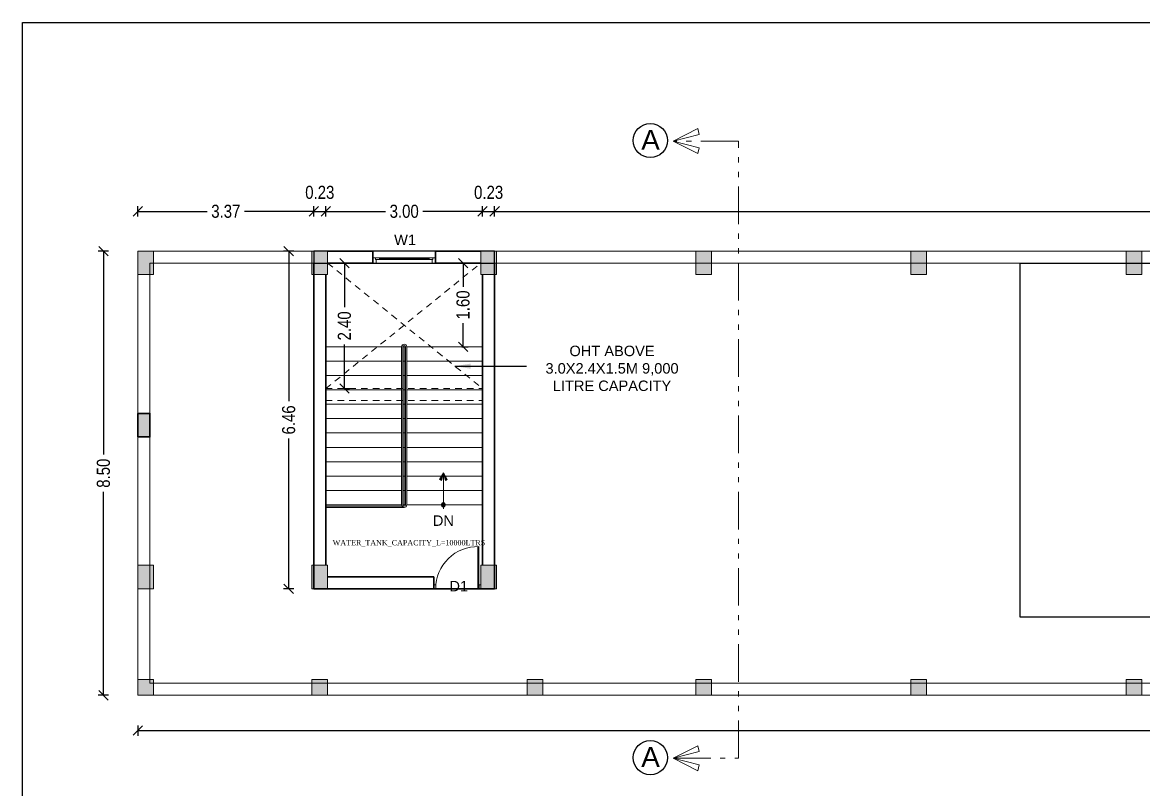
# Model space of a CAD drawing. Header units: metres. Extents: x 2792 to 3145, y -72 to 111.
# Drawn here: x 2999.48 to 3020.93, y -38.98 to -24.3 of the extents above; entities that cross this region are included whole.
import ezdxf
from ezdxf.enums import TextEntityAlignment as Align

# ---------------------------------------------------------------- set-up
doc = ezdxf.new("R2010")
doc.units = ezdxf.units.M
doc.header["$MEASUREMENT"] = 0
doc.header["$PDMODE"] = 35
doc.linetypes.add('ACAD_ISO12W100', pattern=[21, 12, -3, 0, -3, 0, -3])
doc.linetypes.add('DASHED2', pattern=[0.375, 0.25, -0.125])
for name, color, linetype, lineweight in [('BEAM', 4, 'Continuous', 30), ('Col', 2, 'Continuous', 40), ('column', 6, 'Continuous', 9), ('DIM', 7, 'Continuous', 18), ('DM', 7, 'Continuous', 18), ('El', 9, 'Continuous', 20), ('Frame', 11, 'Continuous', 20), ('JOI', 4, 'Continuous', 20), ('SECTION LINE', 1, 'ACAD_ISO12W100', 0), ('Stair', 52, 'Continuous', 18), ('Text', 7, 'Continuous', 5), ('WALL', 7, 'Continuous', 30)]:
    doc.layers.add(name, color=color, linetype=linetype, lineweight=lineweight)
for name, color, linetype in [('BLK_1_STAIR_HEADROOM', 1, 'Continuous'), ('SOLAR_PANEL', 3, 'Continuous'), ('WATER_TANK_CALCULATION', 150, 'Continuous'), ('WIN', 2, 'Continuous')]:
    doc.layers.add(name, color=color, linetype=linetype)
doc.styles.add('ED', font='romantic.ttf', dxfattribs={"width": 0.96})
doc.styles.add('SKR', font='ARIALN.TTF')
doc.styles.get("Standard").update_dxf_attribs({"font": 'arial.ttf'})
doc.styles.add('THILAK', font='arial.ttf', dxfattribs={"height": 8.5})
doc.dimstyles.new('SKR', dxfattribs={"dimtxt": 0.25, "dimasz": 0.18, "dimexe": 0.1, "dimexo": 0.0625, "dimgap": 0.09, "dimtad": 0, "dimzin": 0, "dimdsep": 46, "dimtxsty": 'SKR', "dimblk": 'OBLIQUE', "dimcen": 0.09, "dimclrd": 8, "dimclre": 8, "dimadec": 0, "dimazin": 0, "dimtfac": 1, "dimtofl": 0, "dimtmove": 2, "dimatfit": 3, "dimfxl": 0, "dimtolj": 1, "dimtzin": 0, "dimarcsym": 0})
doc.dimstyles.new('SKR12', dxfattribs={"dimtxt": 0.3, "dimasz": 0.3, "dimexe": 0.3, "dimexo": 0.0625, "dimgap": 0.09, "dimtad": 0, "dimzin": 0, "dimdsep": 46, "dimtxsty": 'SKR', "dimblk": 'OBLIQUE', "dimcen": 0.09, "dimclrd": 8, "dimclre": 8, "dimadec": 0, "dimazin": 0, "dimtfac": 1, "dimtofl": 0, "dimtmove": 2, "dimatfit": 3, "dimfxl": 0, "dimtolj": 1, "dimtzin": 0, "dimarcsym": 0})

# ---------------------------------------------------------------- blocks, each defined once
blk = doc.blocks.new('C')
at = {"layer": 'column'}
blk.add_hatch(color=2, dxfattribs=at).paths.add_polyline_path([(0, -450), (300, -450), (300, 0), (0, 0)])
at = {"layer": 'column', "color": 6}
blk.add_lwpolyline([(0, -450), (300, -450), (300, 0), (0, 0)], close=True, dxfattribs=at)
blk = doc.blocks.new('C2')
at = {"layer": 'BEAM'}
blk.add_hatch(color=2, dxfattribs=at).paths.add_polyline_path([(230, 0), (0, 0), (0, -450), (230, -450)])
at = {"layer": 'BEAM', "color": 6}
blk.add_lwpolyline([(0, -450), (230, -450), (230, 0), (0, 0)], close=True, dxfattribs=at)
blk = doc.blocks.new('C3')
at = {"layer": 'column'}
blk.add_hatch(color=2, dxfattribs=at).paths.add_polyline_path([(300, -300), (300, 0), (0, 0), (0, -300)])
at = {"layer": 'column', "color": 6}
blk.add_lwpolyline([(0, -300), (300, -300), (300, 0), (0, 0)], close=True, dxfattribs=at)
blk = doc.blocks.new('Z$W@#478')
h = blk.add_hatch(color=256)
h.paths.add_polyline_path([(0, 0), (0.5, -0.87), (0.26, -0.97)])
h.paths.add_polyline_path([(-0.5, -0.87), (-0.26, -0.97), (0, 0)])
for p, q in [((-0.5, -0.87), (0, 0)), ((-0.26, -0.97), (0, 0)), ((0.5, -0.87), (0, 0)), ((0.26, -0.97), (0, 0)), ((-0.5, -0.87), (-0.26, -0.97)), ((0.26, -0.97), (0.5, -0.87))]:
    blk.add_line(p, q)
blk = doc.blocks.new('_Oblique')
at = {"color": 0, "linetype": 'ByBlock', "lineweight": -2}
blk.add_line((-0.5, -0.5), (0.5, 0.5), dxfattribs=at)
blk = doc.blocks.new('*D99')
at = {"layer": 'Defpoints', "color": 0}
for p in [(3007.826, -28.905), (3007.826, -30.505), (3007.914, -30.505)]:
    blk.add_point(p, dxfattribs=at)
at = {"layer": 'DIM', "color": 8, "lineweight": -2}
for p, q in [((3007.888, -28.905), (3008.014, -28.905)), ((3007.914, -28.905), (3007.914, -29.358)), ((3007.914, -30.505), (3007.914, -30.051)), ((3007.888, -30.505), (3008.014, -30.505))]:
    blk.add_line(p, q, dxfattribs=at)
at = {"layer": 'DIM', "color": 8, "lineweight": -2, "xscale": 0.18, "yscale": 0.18, "zscale": 0.18}
for p, rotation in [((3007.914, -28.905), 90), ((3007.914, -30.505), 270)]:
    blk.add_blockref('_Oblique', p, dxfattribs=dict(at, rotation=rotation))
at = {"layer": 'DIM', "color": 0, "insert": (3007.914, -29.705), "char_height": 0.25, "attachment_point": 5, "rotation": 90, "style": 'SKR'}
blk.add_mtext('\\A1;1.60', dxfattribs=at)
blk = doc.blocks.new('*D101')
at = {"layer": 'Defpoints', "color": 0}
for p in [(3005.058, -27.913), (3001.693, -29.577), (3005.058, -29.577)]:
    blk.add_point(p, dxfattribs=at)
at = {"layer": 'DIM', "color": 8, "lineweight": -2}
for p, q in [((3001.693, -28.013), (3001.693, -27.813)), ((3005.058, -28.013), (3005.058, -27.813)), ((3001.693, -27.913), (3003.019, -27.913)), ((3005.058, -27.913), (3003.732, -27.913))]:
    blk.add_line(p, q, dxfattribs=at)
at = {"layer": 'DIM', "color": 8, "lineweight": -2, "xscale": 0.18, "yscale": 0.18, "zscale": 0.18, "rotation": 180}
blk.add_blockref('_Oblique', (3001.693, -27.913), dxfattribs=at)
at = {"layer": 'DIM', "color": 8, "lineweight": -2, "xscale": 0.18, "yscale": 0.18, "zscale": 0.18}
blk.add_blockref('_Oblique', (3005.058, -27.913), dxfattribs=at)
at = {"layer": 'DIM', "color": 0, "insert": (3003.375, -27.913), "char_height": 0.25, "attachment_point": 5, "style": 'SKR'}
blk.add_mtext('\\A1;3.37', dxfattribs=at)
blk = doc.blocks.new('*D102')
at = {"layer": 'Defpoints', "color": 0}
for p in [(3005.288, -27.913), (3005.058, -29.577), (3005.288, -29.483)]:
    blk.add_point(p, dxfattribs=at)
at = {"layer": 'DIM', "color": 8, "lineweight": -2}
for p, q in [((3005.058, -28.013), (3005.058, -27.813)), ((3005.288, -28.013), (3005.288, -27.813)), ((3005.058, -27.913), (3005.288, -27.913))]:
    blk.add_line(p, q, dxfattribs=at)
at = {"layer": 'DIM', "color": 8, "lineweight": -2, "xscale": 0.18, "yscale": 0.18, "zscale": 0.18, "rotation": 180}
blk.add_blockref('_Oblique', (3005.058, -27.913), dxfattribs=at)
at = {"layer": 'DIM', "color": 8, "lineweight": -2, "xscale": 0.18, "yscale": 0.18, "zscale": 0.18}
blk.add_blockref('_Oblique', (3005.288, -27.913), dxfattribs=at)
at = {"layer": 'DIM', "color": 0, "insert": (3005.173, -27.551), "char_height": 0.25, "attachment_point": 5, "style": 'SKR'}
blk.add_mtext('\\A1;0.23', dxfattribs=at)
blk = doc.blocks.new('*D103')
at = {"layer": 'Defpoints', "color": 0}
for p in [(3008.288, -27.913), (3008.288, -29.297), (3005.288, -29.483)]:
    blk.add_point(p, dxfattribs=at)
at = {"layer": 'DIM', "color": 8, "lineweight": -2}
for p, q in [((3005.288, -28.013), (3005.288, -27.813)), ((3008.288, -28.013), (3008.288, -27.813)), ((3005.288, -27.913), (3006.432, -27.913)), ((3008.288, -27.913), (3007.144, -27.913))]:
    blk.add_line(p, q, dxfattribs=at)
at = {"layer": 'DIM', "color": 8, "lineweight": -2, "xscale": 0.18, "yscale": 0.18, "zscale": 0.18, "rotation": 180}
blk.add_blockref('_Oblique', (3005.288, -27.913), dxfattribs=at)
at = {"layer": 'DIM', "color": 8, "lineweight": -2, "xscale": 0.18, "yscale": 0.18, "zscale": 0.18}
blk.add_blockref('_Oblique', (3008.288, -27.913), dxfattribs=at)
at = {"layer": 'DIM', "color": 0, "insert": (3006.788, -27.913), "char_height": 0.25, "attachment_point": 5, "style": 'SKR'}
blk.add_mtext('\\A1;3.00', dxfattribs=at)
blk = doc.blocks.new('*D104')
at = {"layer": 'Defpoints', "color": 0}
for p in [(3008.518, -27.913), (3008.288, -29.297), (3008.518, -29.381)]:
    blk.add_point(p, dxfattribs=at)
at = {"layer": 'DIM', "color": 8, "lineweight": -2}
for p, q in [((3008.288, -28.013), (3008.288, -27.813)), ((3008.518, -28.013), (3008.518, -27.813)), ((3008.288, -27.913), (3008.518, -27.913))]:
    blk.add_line(p, q, dxfattribs=at)
at = {"layer": 'DIM', "color": 8, "lineweight": -2, "xscale": 0.18, "yscale": 0.18, "zscale": 0.18, "rotation": 180}
blk.add_blockref('_Oblique', (3008.288, -27.913), dxfattribs=at)
at = {"layer": 'DIM', "color": 8, "lineweight": -2, "xscale": 0.18, "yscale": 0.18, "zscale": 0.18}
blk.add_blockref('_Oblique', (3008.518, -27.913), dxfattribs=at)
at = {"layer": 'DIM', "color": 0, "insert": (3008.403, -27.551), "char_height": 0.25, "attachment_point": 5, "style": 'SKR'}
blk.add_mtext('\\A1;0.23', dxfattribs=at)
blk = doc.blocks.new('*D105')
at = {"layer": 'Defpoints', "color": 0}
for p in [(3049.438, -27.913), (3008.518, -29.381), (3049.438, -29.445)]:
    blk.add_point(p, dxfattribs=at)
at = {"layer": 'DIM', "color": 8, "lineweight": -2}
for p, q in [((3008.518, -28.013), (3008.518, -27.813)), ((3049.438, -28.013), (3049.438, -27.813)), ((3008.518, -27.913), (3028.539, -27.913)), ((3049.438, -27.913), (3029.417, -27.913))]:
    blk.add_line(p, q, dxfattribs=at)
at = {"layer": 'DIM', "color": 8, "lineweight": -2, "xscale": 0.18, "yscale": 0.18, "zscale": 0.18, "rotation": 180}
blk.add_blockref('_Oblique', (3008.518, -27.913), dxfattribs=at)
at = {"layer": 'DIM', "color": 8, "lineweight": -2, "xscale": 0.18, "yscale": 0.18, "zscale": 0.18}
blk.add_blockref('_Oblique', (3049.438, -27.913), dxfattribs=at)
at = {"layer": 'DIM', "color": 0, "insert": (3028.978, -27.913), "char_height": 0.25, "attachment_point": 5, "style": 'SKR'}
blk.add_mtext('\\A1;40.92', dxfattribs=at)
blk = doc.blocks.new('*D111')
at = {"layer": 'Defpoints', "color": 0}
for p in [(3001.693, -36.476), (3056.298, -36.476), (3056.298, -37.85)]:
    blk.add_point(p, dxfattribs=at)
at = {"layer": 'DIM', "color": 8, "lineweight": -2}
for p, q in [((3001.693, -37.75), (3001.693, -37.95)), ((3001.693, -37.85), (3028.579, -37.85)), ((3056.298, -37.85), (3029.412, -37.85)), ((3056.298, -37.75), (3056.298, -37.95))]:
    blk.add_line(p, q, dxfattribs=at)
at = {"layer": 'DIM', "color": 8, "lineweight": -2, "xscale": 0.18, "yscale": 0.18, "zscale": 0.18, "rotation": 180}
blk.add_blockref('_Oblique', (3001.693, -37.85), dxfattribs=at)
at = {"layer": 'DIM', "color": 8, "lineweight": -2, "xscale": 0.18, "yscale": 0.18, "zscale": 0.18}
blk.add_blockref('_Oblique', (3056.298, -37.85), dxfattribs=at)
at = {"layer": 'DIM', "color": 0, "insert": (3028.995, -37.85), "char_height": 0.25, "attachment_point": 5, "style": 'SKR'}
blk.add_mtext('\\A1;54.61', dxfattribs=at)
blk = doc.blocks.new('*D113')
at = {"layer": 'Defpoints', "color": 0}
for p in [(3001.693, -28.675), (3001.034, -37.175), (3001.693, -37.175)]:
    blk.add_point(p, dxfattribs=at)
at = {"layer": 'DIM', "color": 8, "lineweight": -2}
for p, q in [((3001.134, -28.675), (3000.934, -28.675)), ((3001.034, -28.675), (3001.034, -32.569)), ((3001.034, -37.175), (3001.034, -33.281)), ((3001.134, -37.175), (3000.934, -37.175))]:
    blk.add_line(p, q, dxfattribs=at)
at = {"layer": 'DIM', "color": 8, "lineweight": -2, "xscale": 0.18, "yscale": 0.18, "zscale": 0.18}
for p, rotation in [((3001.034, -28.675), 90), ((3001.034, -37.175), 270)]:
    blk.add_blockref('_Oblique', p, dxfattribs=dict(at, rotation=rotation))
at = {"layer": 'DIM', "color": 0, "insert": (3001.034, -32.925), "char_height": 0.25, "attachment_point": 5, "rotation": 90, "style": 'SKR'}
blk.add_mtext('\\A1;8.50', dxfattribs=at)
blk = doc.blocks.new('*D114')
at = {"layer": 'Defpoints', "color": 0}
for p in [(3004.578, -28.675), (3005.613, -28.675), (3005.613, -35.135)]:
    blk.add_point(p, dxfattribs=at)
at = {"layer": 'DIM', "color": 8, "lineweight": -2}
for p, q in [((3004.678, -28.675), (3004.478, -28.675)), ((3004.578, -28.675), (3004.578, -31.548)), ((3004.578, -35.135), (3004.578, -32.261)), ((3004.678, -35.135), (3004.478, -35.135))]:
    blk.add_line(p, q, dxfattribs=at)
at = {"layer": 'DIM', "color": 8, "lineweight": -2, "xscale": 0.18, "yscale": 0.18, "zscale": 0.18}
for p, rotation in [((3004.578, -28.675), 90), ((3004.578, -35.135), 270)]:
    blk.add_blockref('_Oblique', p, dxfattribs=dict(at, rotation=rotation))
at = {"layer": 'DIM', "color": 0, "insert": (3004.578, -31.905), "char_height": 0.25, "attachment_point": 5, "rotation": 90, "style": 'SKR'}
blk.add_mtext('\\A1;6.46', dxfattribs=at)
blk = doc.blocks.new('A$C7F851B0A')
for p, q in [((1.5, 0), (1.5, 32.24)), ((2.25, 0), (2.25, 32.25)), ((1.2, 3), (0, 3)), ((0, 0), (0, 3)), ((1.2, 0), (0, 0)), ((1.2, 0), (1.2, 3)), ((2.25, 0), (1.5, 0)), ((34.5, 0), (34.5, 3)), ((34.5, 3), (36, 3)), ((34.5, 0), (36, 0)), ((36, 0), (36, 3))]:
    blk.add_line(p, q)
blk.add_arc((2.25, 0), 32.25, 0, 91.33258)
blk = doc.blocks.new('*D217')
at = {"layer": 'Defpoints', "color": 0}
for p in [(3005.632, -28.905), (3005.632, -31.305), (3005.644, -31.305)]:
    blk.add_point(p, dxfattribs=at)
at = {"layer": 'DIM', "color": 8, "lineweight": -2}
for p, q in [((3005.644, -28.905), (3005.744, -28.905)), ((3005.644, -28.905), (3005.644, -29.747)), ((3005.644, -31.305), (3005.644, -30.462)), ((3005.644, -31.305), (3005.744, -31.305))]:
    blk.add_line(p, q, dxfattribs=at)
at = {"layer": 'DIM', "color": 8, "lineweight": -2, "xscale": 0.18, "yscale": 0.18, "zscale": 0.18}
for p, rotation in [((3005.644, -28.905), 90), ((3005.644, -31.305), 270)]:
    blk.add_blockref('_Oblique', p, dxfattribs=dict(at, rotation=rotation))
at = {"layer": 'DIM', "color": 0, "insert": (3005.644, -30.105), "char_height": 0.25, "attachment_point": 5, "rotation": 90, "style": 'SKR'}
blk.add_mtext('\\A1;2.40', dxfattribs=at)

msp = doc.modelspace()

# ---------------------------------------------------------------- hatches: boundary and pattern name
at = {"layer": 'DIM'}
h = msp.add_hatch(color=256, dxfattribs=at)
h.paths.add_polyline_path([(3007.53792, -33.49128, -0.41421356), (3007.57625, -33.52962), (3007.53792, -33.52962)])
h.paths.add_polyline_path([(3007.53792, -33.49128), (3007.53792, -33.52962), (3007.49958, -33.52962, -0.41421356)])
h.paths.add_polyline_path([(3007.49958, -33.52962), (3007.53792, -33.52962), (3007.53792, -33.56795, -0.41421356)])
h.paths.add_polyline_path([(3007.53792, -33.52962), (3007.57625, -33.52962, -0.41421356), (3007.53792, -33.56795)])
h = msp.add_hatch(color=8, dxfattribs=at)
h.dxf.hatch_style = 1
h.paths.add_polyline_path([(3005.02292, -34.68462), (3005.32292, -34.68462), (3005.32292, -35.13462), (3005.02292, -35.13462)])
h = msp.add_hatch(color=8, dxfattribs=at)
h.dxf.hatch_style = 1
h.paths.add_polyline_path([(3008.55291, -35.13462), (3008.25291, -35.13462), (3008.25291, -34.68462), (3008.55291, -34.68462)])

# ---------------------------------------------------------------- linework, layer by layer
msp.add_lwpolyline([(2999.48408, -24.29748), (3069.27932, -24.29748), (3069.27932, -71.97156), (2999.48408, -71.97156)], close=True)
at = {"color": 2, "linetype": 'ByBlock', "ltscale": 0.05}
for centre in [(3011.4969, -26.55801), (3011.4969, -38.36782)]:
    msp.add_circle(centre, 0.32691, dxfattribs=at)
at = {"layer": 'BLK_1_STAIR_HEADROOM', "linetype": 'ByBlock'}
msp.add_lwpolyline([(3008.51786, -28.67462), (3005.05792, -28.67462), (3005.05792, -35.13462), (3008.51786, -35.13462)], close=True, dxfattribs=at)
at = {"layer": 'Col', "color": 6, "lineweight": 18}
for points in [[(3005.02292, -29.12462), (3005.32292, -29.12462), (3005.32292, -28.67462), (3005.02292, -28.67462)], [(3008.25292, -29.12462), (3008.55292, -29.12462), (3008.55292, -28.67462), (3008.25292, -28.67462)], [(3005.02292, -34.68462), (3005.32292, -34.68462), (3005.32292, -35.13462), (3005.02292, -35.13462)], [(3008.55291, -35.13462), (3008.25291, -35.13462), (3008.25291, -34.68462), (3008.55291, -34.68462)]]:
    msp.add_lwpolyline(points, close=True, dxfattribs=at)
at = {"layer": 'DIM'}
msp.add_line((3007.53792, -32.91568), (3007.53792, -33.60628), dxfattribs=at)
for points in [[(3001.69292, -28.67462), (3056.29792, -28.67462), (3056.29792, -37.17462), (3001.69292, -37.17462)], [(3001.92292, -28.90462), (3056.06792, -28.90462), (3056.06792, -36.94462), (3001.92292, -36.94462)]]:
    msp.add_lwpolyline(points, close=True, dxfattribs=at)
msp.add_circle((3007.53792, -33.52962), 0.03833, dxfattribs=at)
at = {"layer": 'El'}
for p, q in [((3006.18791, -28.67462), (3007.38791, -28.67462)), ((3006.25041, -28.90462), (3007.32541, -28.90462)), ((3007.26291, -28.80462), (3006.31291, -28.80462)), ((3007.26291, -28.83587), (3006.31291, -28.83587)), ((3007.38791, -28.80462), (3007.38791, -28.80462))]:
    msp.add_line(p, q, dxfattribs=at)
at = {"layer": 'Frame'}
for p, q in [((3006.31291, -28.80462), (3006.18791, -28.80462)), ((3006.25041, -28.90462), (3006.18791, -28.90462)), ((3006.23791, -28.80462), (3006.23791, -28.83587)), ((3006.23791, -28.83587), (3006.31291, -28.83587)), ((3006.25041, -28.90462), (3006.25041, -28.83587)), ((3006.31291, -28.83587), (3006.31291, -28.80462)), ((3007.26291, -28.83587), (3007.26291, -28.80462)), ((3007.26291, -28.80462), (3007.38791, -28.80462)), ((3007.33791, -28.83587), (3007.26291, -28.83587)), ((3007.32541, -28.90462), (3007.32541, -28.83587)), ((3007.32541, -28.90462), (3007.38791, -28.90462)), ((3007.33791, -28.80462), (3007.33791, -28.83587))]:
    msp.add_line(p, q, dxfattribs=at)
at = {"layer": 'Frame', "ltscale": 20}
for p, q in [((3006.73792, -30.50462), (3006.73792, -33.52962)), ((3006.76292, -30.50462), (3006.76292, -33.52962)), ((3006.81292, -30.50462), (3006.81292, -33.52962)), ((3006.83792, -30.50462), (3006.83792, -33.52962)), ((3006.78792, -33.55462), (3005.28792, -33.55462)), ((3006.78792, -33.57962), (3005.28792, -33.57962))]:
    msp.add_line(p, q, dxfattribs=at)
for centre, radius, start, end in [((3006.78792, -30.50462), 0.05, 0, 180), ((3006.78792, -30.50462), 0.025, 0, 180), ((3006.78792, -33.52962), 0.05, 180, 0), ((3006.78792, -33.52962), 0.025, 180, 0)]:
    msp.add_arc(centre, radius, start, end, dxfattribs=at)
at = {"layer": 'SECTION LINE', "color": 2, "ltscale": 0.05}
for p, q in [((3011.93087, -26.56867), (3012.40462, -26.32953)), ((3012.40462, -26.32953), (3012.43198, -26.44179)), ((3012.43198, -26.44179), (3011.93087, -26.56867)), ((3011.93087, -26.56867), (3012.40462, -26.80781)), ((3012.43198, -26.69555), (3011.93087, -26.56867)), ((3012.40462, -26.80781), (3012.43198, -26.69555)), ((3011.93087, -38.37849), (3012.40462, -38.13934)), ((3012.40462, -38.13934), (3012.43198, -38.25161)), ((3012.43198, -38.25161), (3011.93087, -38.37849)), ((3011.93087, -38.37849), (3012.40462, -38.61763)), ((3012.43198, -38.50537), (3011.93087, -38.37849)), ((3012.40462, -38.61763), (3012.43198, -38.50537))]:
    msp.add_line(p, q, dxfattribs=at)
at = {"layer": 'SECTION LINE', "color": 8, "linetype": 'DASHED2', "ltscale": 0.5}
for p, q in [((3005.28792, -31.30462), (3008.25292, -28.90462)), ((3005.32292, -28.90462), (3008.28791, -31.30462)), ((3005.28792, -31.30462), (3008.28791, -31.30462)), ((3005.28792, -31.53462), (3008.28791, -31.53462))]:
    msp.add_line(p, q, dxfattribs=at)
at = {"layer": 'SECTION LINE', "color": 2, "ltscale": 0.06}
msp.add_lwpolyline([(3011.93087, -38.37849), (3013.18209, -38.37849), (3013.18209, -26.56867), (3011.93087, -26.56867)], dxfattribs=at)
at = {"layer": 'SOLAR_PANEL', "color": 3}
msp.add_lwpolyline([(3018.57095, -28.90462), (3049.43792, -28.90462), (3049.43792, -35.67947), (3018.57095, -35.67947)], close=True, dxfattribs=at)
at = {"layer": 'Stair', "ltscale": 20}
for p, q in [((3005.28792, -30.50462), (3006.73792, -30.50462)), ((3006.76292, -30.50462), (3006.81292, -30.50462)), ((3006.78792, -30.50462), (3006.78792, -33.52962)), ((3006.83792, -30.50462), (3008.28792, -30.50462)), ((3005.28792, -30.77962), (3006.73792, -30.77962)), ((3006.76292, -30.77962), (3006.81292, -30.77962)), ((3006.83792, -30.77962), (3008.28792, -30.77962)), ((3005.28792, -31.05462), (3006.73792, -31.05462)), ((3006.76292, -31.05462), (3006.81292, -31.05462)), ((3006.83792, -31.05462), (3008.28792, -31.05462)), ((3005.28792, -31.32962), (3006.73792, -31.32962)), ((3006.76292, -31.32962), (3006.81292, -31.32962)), ((3006.83792, -31.32962), (3008.28792, -31.32962)), ((3005.28792, -31.60462), (3006.73792, -31.60462)), ((3006.76292, -31.60462), (3006.81292, -31.60462)), ((3006.83792, -31.60462), (3008.28792, -31.60462)), ((3005.28792, -31.87962), (3006.73792, -31.87962)), ((3006.76292, -31.87962), (3006.81292, -31.87962)), ((3006.83792, -31.87962), (3008.28792, -31.87962)), ((3005.28792, -32.15462), (3006.73792, -32.15462)), ((3006.76292, -32.15462), (3006.81292, -32.15462)), ((3006.83792, -32.15462), (3008.28792, -32.15462)), ((3005.28792, -32.42962), (3006.73792, -32.42962)), ((3006.76292, -32.42962), (3006.81292, -32.42962)), ((3006.83792, -32.42962), (3008.28792, -32.42962)), ((3005.28792, -32.70462), (3006.73792, -32.70462)), ((3006.76292, -32.70462), (3006.81292, -32.70462)), ((3006.83792, -32.70462), (3008.28792, -32.70462)), ((3005.28792, -32.97962), (3006.73792, -32.97962)), ((3006.76292, -32.97962), (3006.81292, -32.97962)), ((3006.83792, -32.97962), (3008.28792, -32.97962)), ((3005.28792, -33.25462), (3006.73792, -33.25462)), ((3006.76292, -33.25462), (3006.81292, -33.25462)), ((3006.83792, -33.25462), (3008.28792, -33.25462)), ((3005.28792, -33.52962), (3006.73792, -33.52962)), ((3006.76292, -33.52962), (3006.81292, -33.52962)), ((3006.83792, -33.52962), (3008.28792, -33.52962))]:
    msp.add_line(p, q, dxfattribs=at)
at = {"layer": 'WALL'}
for p, q in [((3005.32292, -28.67462), (3006.18791, -28.67462)), ((3006.18791, -28.67462), (3006.18791, -28.90462)), ((3007.38791, -28.67462), (3008.25292, -28.67462)), ((3007.38791, -28.67462), (3007.38791, -28.90462)), ((3005.32291, -28.90462), (3006.18791, -28.90462)), ((3007.38791, -28.90462), (3008.25292, -28.90462)), ((3005.05792, -34.68462), (3005.05792, -29.12462)), ((3005.28792, -34.68462), (3005.28792, -29.12462)), ((3008.2879, -34.68462), (3008.28791, -29.12462)), ((3008.51786, -34.68462), (3008.51786, -29.12462)), ((3005.32292, -34.90462), (3007.35291, -34.90461)), ((3007.35291, -35.13461), (3007.35291, -34.90461)), ((3005.32292, -35.13462), (3007.35291, -35.13461))]:
    msp.add_line(p, q, dxfattribs=at)
at = {"layer": 'WATER_TANK_CALCULATION', "linetype": 'ByBlock'}
msp.add_lwpolyline([(3005.05794, -28.90462), (3008.51789, -28.90462), (3008.51786, -35.13462), (3005.05792, -35.13462)], close=True, dxfattribs=at)
at = {"layer": 'WIN'}
for p, q in [((3006.31291, -28.81712), (3007.26291, -28.81712)), ((3006.31291, -28.82337), (3007.26291, -28.82337))]:
    msp.add_line(p, q, dxfattribs=at)

# ---------------------------------------------------------------- block references
at = {"layer": 'BEAM', "color": 4, "xscale": 0.001, "yscale": 0.001, "zscale": 0.001}
for name, p in [('C', (3001.69285, -28.67462)), ('C', (3005.02285, -28.67462)), ('C', (3008.25285, -28.67462)), ('C', (3012.36783, -28.67462)), ('C', (3016.48284, -28.67462)), ('C', (3020.59784, -28.67462)), ('C2', (3001.69292, -31.78047)), ('C', (3001.69285, -34.68462)), ('C3', (3001.69292, -36.87462)), ('C3', (3005.02292, -36.87462)), ('C3', (3009.13792, -36.87462)), ('C3', (3012.36792, -36.87462)), ('C3', (3016.48292, -36.87462)), ('C3', (3020.59792, -36.87462))]:
    msp.add_blockref(name, p, dxfattribs=at)
at = {"layer": 'DIM', "xscale": 0.15, "yscale": 0.15, "zscale": 0.15}
msp.add_blockref('Z$W@#478', (3007.53792, -32.91568), dxfattribs=at)
at = {"layer": 'Frame', "xscale": 0.025, "yscale": -0.025, "zscale": 0.025, "rotation": 180.0025975216139}
msp.add_blockref('A$C7F851B0A', (3008.25291, -35.13462), dxfattribs=at)

# ---------------------------------------------------------------- texts
at = {"layer": 'JOI'}
for s, p in [('W1', (3006.80484, -28.45968)), ('D1', (3007.83133, -35.0854))]:
    msp.add_text(s, height=0.2, dxfattribs=at).set_placement(p, align=Align.MIDDLE_CENTER)
at = {"layer": 'SECTION LINE', "color": 2, "ltscale": 0.05, "style": 'THILAK'}
for p in [(3011.32316, -26.73498), (3011.32316, -38.54479)]:
    msp.add_text('A', height=0.38075, dxfattribs=at).set_placement(p)
at = {"layer": 'Text'}
msp.add_text('DN', height=0.2, dxfattribs=at).set_placement((3007.53792, -33.73184), align=Align.TOP_CENTER)
at = {"layer": 'Text', "insert": (3010.76396, -30.48448), "char_height": 0.2, "width": 3.0635842, "attachment_point": 2}
msp.add_mtext('OHT ABOVE 3.0X2.4X1.5M 9,000 LITRE CAPACITY ', dxfattribs=at)
at = {"layer": 'WATER_TANK_CALCULATION', "color": 150, "linetype": 'ByBlock', "insert": (3005.42036, -34.20376, 0), "char_height": 0.1, "attachment_point": 1, "style": 'ED'}
msp.add_mtext_dynamic_manual_height_columns('WATER_TANK_CAPACITY_L=10000LTRS', width=6.8667001, gutter_width=1.26894, heights=[0], dxfattribs=at)

# ---------------------------------------------------------------- dimensions: what is measured, and where the dimension line sits
at = {"layer": 'DIM'}
for base, p1, p2, picture, middle in [((3005.28792, -27.91327), (3005.05792, -29.57684), (3005.28792, -29.48313), '*D102', (3005.17292, -27.55063)), ((3008.51786, -27.91327), (3008.28791, -29.29725), (3008.51786, -29.38082), '*D104', (3008.40289, -27.55063)), ((3005.0579159394, -27.9132719476), (3001.6929159394, -29.5768398601), (3005.0579159394, -29.5768398601), '*D101', (3003.3754159394, -27.9132719476)), ((3008.28791, -27.91327), (3005.28792, -29.48313), (3008.28791, -29.29725), '*D103', (3006.78791, -27.91327)), ((3049.43792, -27.91327), (3008.51786, -29.38082), (3049.43792, -29.44503), '*D105', (3028.97789, -27.91327)), ((3056.29792, -37.850131), (3001.692916, -36.475669), (3056.29792, -36.475669), '*D111', (3028.995418, -37.850131))]:
    dim = msp.add_linear_dim(base=base, p1=p1, p2=p2, dimstyle='SKR', override={"dimpost": '\\X'}, dxfattribs=at)
    dim.commit()
    dim.dimension.update_dxf_attribs({"geometry": picture, "text_midpoint": middle})
for base, p1, p2, picture, middle in [((3001.03418, -37.17462), (3001.69292, -28.67462), (3001.69292, -37.17462), '*D113', (3001.03418, -32.92462)), ((3004.57831, -28.67462), (3005.61272, -35.13462), (3005.61272, -28.67462), '*D114', (3004.57831, -31.90462)), ((3005.64444, -31.30462), (3005.63243, -28.90462), (3005.63243, -31.30462), '*D217', (3005.64444, -30.10462)), ((3007.91448, -30.50462), (3007.82579, -28.90462), (3007.82579, -30.50462), '*D99', (3007.91448, -29.70462))]:
    dim = msp.add_linear_dim(base=base, p1=p1, p2=p2, angle=90, dimstyle='SKR', override={"dimpost": '\\X'}, dxfattribs=at)
    dim.commit()
    dim.dimension.update_dxf_attribs({"geometry": picture, "text_midpoint": middle})

# ---------------------------------------------------------------- leaders
at = {"layer": 'DM', "color": 0, "ltscale": 10}
msp.add_leader([(3007.75852, -30.8761), (3009.12439, -30.8761)], dimstyle='SKR12', override={"dimasz": 0.3}, dxfattribs=at)

doc.saveas('drawing.dxf')
